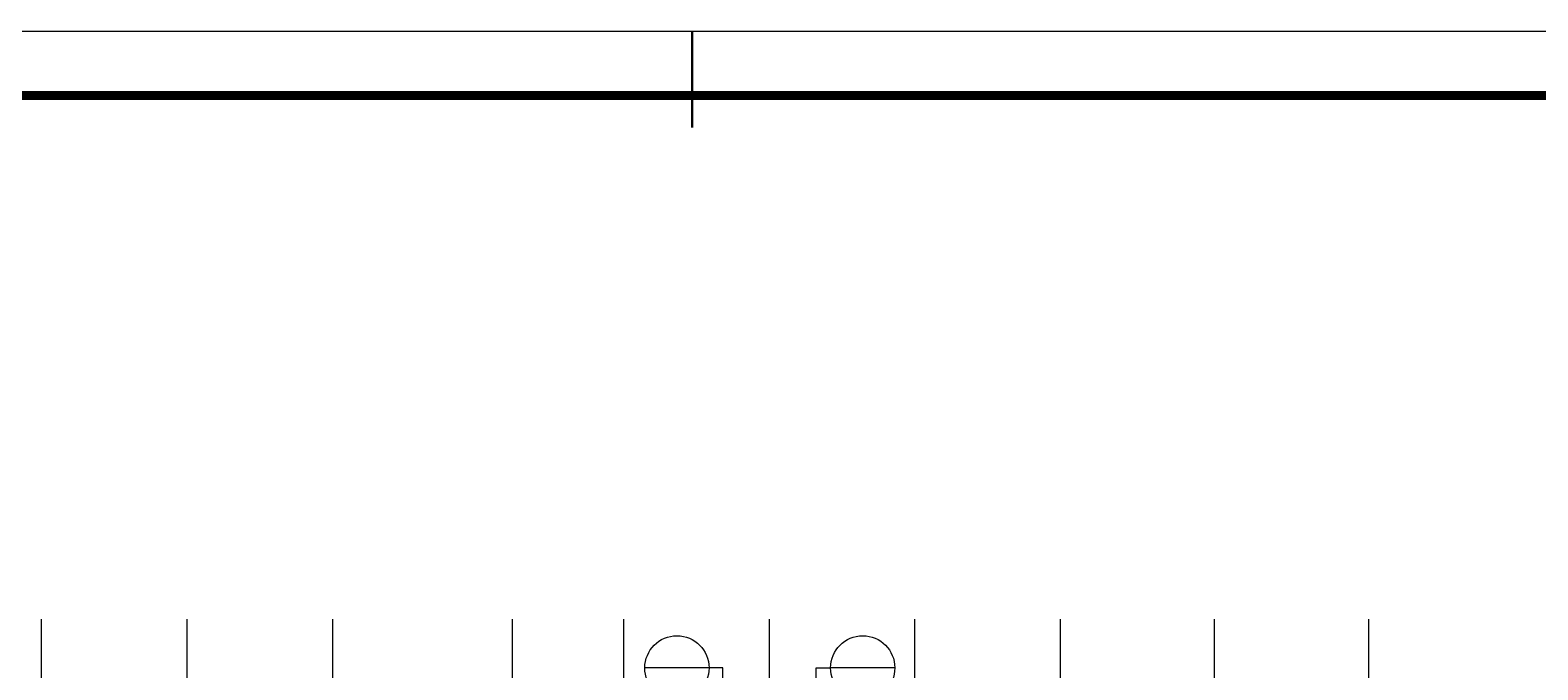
# Model space of a CAD drawing. Extents: x -59851 to 653804, y -249523 to 437614.
# Drawn here: x 196789 to 232007, y 422663 to 437614 of the extents above; entities that cross this region are included whole.
import ezdxf
from ezdxf.enums import TextEntityAlignment as Align

# ---------------------------------------------------------------- set-up
doc = ezdxf.new("R2010")
doc.units = 0
doc.header["$LTSCALE"] = 1000
doc.header["$MEASUREMENT"] = 0
for name, color, linetype in [('DIM_IDEN', 3, 'Continuous'), ('DOTE', 16, 'Continuous'), ('LABEL_FIXBOX_PM', 7, 'Continuous'), ('LABEL_TXT_PM', 1, 'Continuous')]:
    doc.layers.add(name, color=color, linetype=linetype)
doc.styles.add('LABEL_TXT_PM', font='pm_njadri_romans1.shx', dxfattribs={"width": 0.7, "bigfont": 'pm_njadri_hztxt.shx'})

# ---------------------------------------------------------------- blocks, each defined once
blk = doc.blocks.new('PMSheet_A1_20150113_5-3892016032414355901')
at = {"layer": 'LABEL_FIXBOX_PM', "const_width": 0.35}
blk.add_lwpolyline([(420.5, 594), (420.5, 579)], dxfattribs=at)
at = {"layer": 'LABEL_FIXBOX_PM'}
blk.add_lwpolyline([(0, 594), (841, 594), (841, 0), (0, 0)], close=True, dxfattribs=at)
at = {"layer": 'LABEL_FIXBOX_PM', "const_width": 1.4}
blk.add_lwpolyline([(831, 584), (25, 584), (25, 10), (831, 10)], close=True, dxfattribs=at)
at = {"layer": 'LABEL_TXT_PM', "style": 'LABEL_TXT_PM'}
for tag, height, width, p in [('修改图应说明理由', 4.5, 0.7, (788.35, 468.8)), ('出图章签名', 4.5, 0.7, (759.46, 338.09)), ('建设单位_U01', 4.5, 0.7, (800.9, 212.14)), ('建设单位', 4.5, 0.7, (800.9, 210.2)), ('建设单位_D01', 4.5, 0.7, (800.9, 207.4)), ('项目名称_U01', 4.5, 0.7, (800.9, 200.42)), ('项目名称', 4.5, 0.7, (800.9, 198.19)), ('项目名称_D01', 4.5, 0.7, (800.9, 195.3)), ('设计编号', 4.5, 0.6, (780.76, 187.9)), ('分项号', 4.5, 0.6, (820.26, 188)), ('项目经理', 4.5, 0.7, (780.26, 172)), ('项目经理签名', 4.5, 0.7, (810.18, 172.26)), ('审定签名', 4.5, 0.7, (810.18, 164.16)), ('审定', 4.5, 0.7, (780.26, 163.9)), ('审核', 4.5, 0.7, (780.26, 156)), ('审核签名', 4.5, 0.7, (810.18, 156.26)), ('项目负责', 4.5, 0.7, (780.26, 148)), ('项目负责签名', 4.5, 0.7, (810.18, 148.26)), ('专业负责', 4.5, 0.7, (780.26, 140)), ('专业负责签名', 4.5, 0.7, (810.18, 140.26)), ('校对', 4.5, 0.7, (780.26, 131.9)), ('校对签名', 4.5, 0.7, (810.18, 132.16)), ('设计签名', 4.5, 0.7, (810.18, 124.26)), ('设计', 4.5, 0.7, (780.26, 124)), ('绘制', 4.5, 0.7, (780.26, 115.9)), ('绘制签名', 4.5, 0.7, (810.18, 116.16)), ('方案_01签名', 4.5, 0.7, (810.18, 96.16)), ('方案_01', 4.5, 0.7, (780.26, 95.9)), ('方案_02', 4.5, 0.7, (780.26, 87.9)), ('方案_02签名', 4.5, 0.7, (810.18, 88.16)), ('方案_03', 4.5, 0.7, (780.29, 79.9)), ('方案_03签名', 4.5, 0.7, (810.2, 80.16)), ('方案_04', 4.5, 0.7, (780.26, 71.9)), ('方案_04签名', 4.5, 0.7, (810.18, 72.16)), ('图名_U02', 4.5, 0.7, (790.5, 60.2)), ('图名_U01', 4.5, 0.7, (790.5, 54.2)), ('图名', 4.5, 0.7, (790.5, 47.96)), ('图名_D01', 4.5, 0.7, (790.5, 42.4)), ('图名_D02', 4.5, 0.7, (790.5, 37)), ('图号', 3.5, 0.7, (760.97, 20.95)), ('图档号', 3.5, 0.7, (781.1, 20.95)), ('日期', 3.5, 0.7, (801.07, 20.95)), ('版本号', 3.5, 0.7, (820.27, 20.95))]:
    blk.add_attdef(tag, text='', height=height, dxfattribs=dict(at, width=width)).set_placement(p, align=Align.CENTER)

msp = doc.modelspace()

# ---------------------------------------------------------------- linework, layer by layer
at = {"layer": 'DIM_IDEN'}
for p, q in [((212647.5, 422710.6), (211147.5, 422710.6)), ((212968.9, 422710.6), (212647.5, 422710.6)), ((212968.9, 420876.5), (212968.9, 422710.6)), ((215152.4, 422710.6), (215487.1, 422710.6)), ((215152.4, 420876.5), (215152.4, 422710.6)), ((216987.1, 422710.6), (215487.1, 422710.6))]:
    msp.add_line(p, q, dxfattribs=at)
for centre in [(211897.5, 422710.6), (216237.1, 422710.6)]:
    msp.add_circle(centre, 750, dxfattribs=at)
at = {"layer": 'DOTE'}
for p, q in [((197057.2, 363523.9), (197057.2, 423848.2)), ((200457.2, 363523.9), (200457.2, 423848.2)), ((203857.2, 363523.9), (203857.2, 423848.2)), ((208057.2, 363523.9), (208057.2, 423848.2)), ((210657.2, 363523.9), (210657.2, 423848.2)), ((214057.2, 363523.9), (214057.2, 423848.2)), ((217457.2, 363523.9), (217457.2, 423848.2)), ((220857.2, 363523.9), (220857.2, 423848.2)), ((224457.2, 363523.9), (224457.2, 423848.2)), ((228057.2, 363523.9), (228057.2, 423848.2))]:
    msp.add_line(p, q, dxfattribs=at)

# ---------------------------------------------------------------- block references
at = {"xscale": 150, "yscale": 150, "zscale": 150}
msp.add_blockref('PMSheet_A1_20150113_5-3892016032414355901', (149177.5, 348488), dxfattribs=at)

doc.saveas('drawing.dxf')
